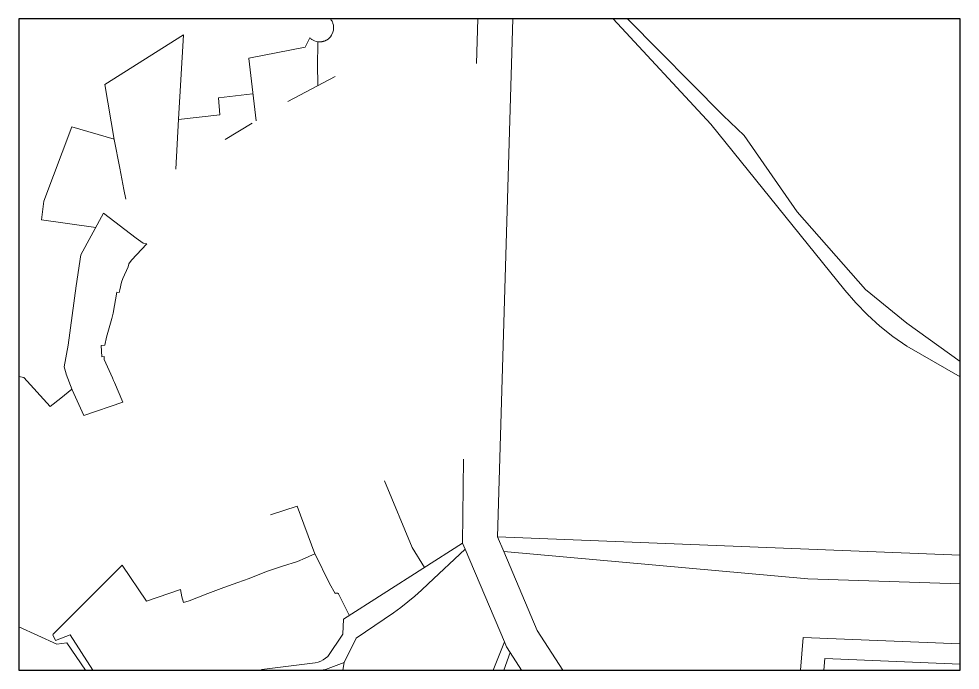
# Model space of a CAD drawing. Header units: millimetres. Extents: x -3245 to 2970, y 1153 to 3965.
# Drawn here: x -1687 to -1123, y 1535 to 1925 of the extents above; entities that cross this region are included whole.
import ezdxf

# ---------------------------------------------------------------- set-up
doc = ezdxf.new("R2010")
doc.units = ezdxf.units.MM
doc.linetypes.add('ACAD_ISO02W100', pattern=[15, 12, -3])
doc.layers.add('FONDO_MANAGUA', color=8, linetype='ACAD_ISO02W100')

msp = doc.modelspace()

# ---------------------------------------------------------------- linework, layer by layer
msp.add_lwpolyline([(-1687.256, 1925.3712), (-1687.256, 1535.3712), (-1123.256, 1535.3712), (-1123.256, 1925.3712)], close=True)
at = {"color": 1, "lineweight": 9, "elevation": 425.7391}
for points in [[(-1508.0323, 1885.4), (-1508.042, 1887.3703), (-1508.3266, 1896.5072), (-1508.0271, 1911.6166), (-1507.7753, 1911.5981), (-1507.5535, 1911.5799), (-1507.3204, 1911.5671), (-1507.0879, 1911.563), (-1506.8813, 1911.5635), (-1506.6272, 1911.5733), (-1506.3668, 1911.5921), (-1506.0999, 1911.6153), (-1505.956, 1911.6342), (-1505.8292, 1911.6508), (-1505.6818, 1911.6751), (-1505.4524, 1911.7154), (-1505.2776, 1911.7546), (-1505.0037, 1911.8234), (-1504.6859, 1911.9031), (-1504.6058, 1911.9232), (-1504.1806, 1912.075), (-1503.8102, 1912.2104), (-1503.4996, 1912.3597), (-1503.3017, 1912.4578), (-1503.1185, 1912.5487), (-1502.842, 1912.6869), (-1502.5896, 1912.8532), (-1502.2739, 1913.0613), (-1501.9681, 1913.2669), (-1501.8011, 1913.4022), (-1501.2947, 1913.8329), (-1500.512, 1914.66), (-1499.8554, 1915.6), (-1499.0629, 1917.2998), (-1498.7331, 1918.6078), (-1498.6296, 1920.273), (-1498.7883, 1921.6438), (-1499.0515, 1922.6046), (-1499.2162, 1923.049), (-1499.4038, 1923.4782), (-1499.5959, 1923.9176), (-1499.8193, 1924.2614), (-1500.0649, 1924.6391), (-1500.3169, 1925.0269), (-1500.4201, 1925.2034), (-1500.582, 1925.3736)], [(-1593.2575, 1835.3418), (-1591.5809, 1865.3577), (-1588.5724, 1915.7839), (-1635.7866, 1886.0066), (-1630.0987, 1853.1727), (-1626.7681, 1835.9731), (-1624.2747, 1823.0968), (-1623.2107, 1817.4202)], [(-1508.0392, 1911.6214), (-1509.0859, 1911.8385), (-1510.1862, 1912.2064), (-1510.8375, 1912.5276), (-1511.2232, 1912.7357), (-1511.6168, 1912.9881), (-1511.9803, 1913.2413), (-1512.3082, 1913.4964), (-1512.5979, 1913.7549), (-1512.8937, 1914.0268), (-1515.6926, 1908.368), (-1549.3864, 1901.8332), (-1549.3704, 1901.57), (-1549.4835, 1901.5576), (-1545.0423, 1864.3633)], [(-1526.1284, 1875.7953), (-1497.6343, 1890.9188)], [(-1546.9582, 1880.4088), (-1547.199, 1880.3612), (-1567.6204, 1878.1422), (-1566.749, 1867.8246), (-1591.5979, 1865.0643)], [(-1563.6474, 1853.0921), (-1547.4129, 1862.9158)], [(-1630.166, 1853.3212), (-1655.4484, 1860.6915), (-1672.3019, 1816.2331), (-1673.6674, 1804.9943), (-1641.2143, 1800.3558)], [(-1636.4733, 1809.014), (-1617.0401, 1794.0504), (-1612.8355, 1790.996), (-1610.6423, 1790.5878), (-1619.6781, 1780.9267), (-1621.3174, 1778.7298), (-1621.8042, 1776.8039), (-1625.0279, 1769.9557), (-1625.6939, 1767.7331), (-1626.7211, 1763.1479), (-1627.193, 1761.5788), (-1628.6157, 1761.6096), (-1630.7192, 1749.1815), (-1631.5418, 1745.8729), (-1634.7778, 1734.6999), (-1635.7542, 1729.8704), (-1637.9497, 1729.8006), (-1637.4892, 1722.9066), (-1636.2118, 1723.1291), (-1636.1461, 1721.4543), (-1631.2131, 1710.3655), (-1630.555, 1708.8675), (-1629.8615, 1707.5071), (-1624.9149, 1695.8726), (-1648.2414, 1687.8726), (-1655.3837, 1703.2811), (-1658.9524, 1712.6195), (-1658.8484, 1712.69), (-1660.0278, 1716.9264), (-1657.7381, 1729.899), (-1652.9843, 1765.4783), (-1650.0923, 1784.1422), (-1636.4733, 1809.014), (-1617.0401, 1794.0504), (-1612.8355, 1790.996), (-1610.6423, 1790.5878)], [(-1655.5562, 1703.5192), (-1662.0168, 1698.2227), (-1668.4195, 1693.2839), (-1684.3359, 1710.6786), (-1687.2612, 1711.258)], [(-1444.1955, 1596.8388), (-1451.6781, 1608.875), (-1468.231, 1648.6486)], [(-1625.4069, 1598.2156), (-1610.8334, 1576.6335), (-1590.4209, 1583.6083), (-1589.5645, 1579.2913), (-1588.5248, 1575.8497), (-1585.2765, 1576.8434), (-1574.0367, 1581.1634), (-1564.394, 1584.9135), (-1556.0354, 1587.8547), (-1549.208, 1590.1993), (-1546.7706, 1591.1823), (-1538.2025, 1594.6379), (-1529.3116, 1597.5325), (-1520.3726, 1600.4237), (-1515.7763, 1602.3865), (-1511.2275, 1604.3934), (-1509.8878, 1604.9845), (-1520.4539, 1633.6056)], [(-1536.3845, 1628.397), (-1520.4539, 1633.6056)], [(-1509.8045, 1604.8154), (-1501.1462, 1587.228), (-1497.7386, 1581.3017), (-1497.5233, 1581.4055), (-1497.3366, 1581.4677), (-1497.1821, 1581.5006), (-1496.9975, 1581.5219), (-1496.8423, 1581.5222), (-1496.6839, 1581.5089), (-1496.5469, 1581.4847), (-1496.4353, 1581.4558), (-1496.3392, 1581.4246), (-1496.2224, 1581.3767), (-1496.117, 1581.3245), (-1496.0137, 1581.2637), (-1495.8797, 1581.1691), (-1495.7738, 1581.0792), (-1489.2562, 1568.1595)], [(-1625.4069, 1598.2156), (-1666.5954, 1556.8748), (-1666.9716, 1556.5489), (-1665.3617, 1553.0725), (-1656.5079, 1556.4179), (-1642.8391, 1535.3961)], [(-1687.256, 1561.2519), (-1664.482, 1550.8071), (-1658.5017, 1551.6471), (-1647.346, 1535.3204)]]:
    msp.add_lwpolyline(points, dxfattribs=at)
at = {"layer": 'FONDO_MANAGUA', "color": 1, "linetype": 'ByBlock', "lineweight": 9}
for p, q in [((-1412.2628, 1925.3712, 425.7391), (-1413.0594, 1898.7068, 425.7391)), ((-1391.2144, 1925.3712, 425.7391), (-1400.472, 1615.2652, 425.7391)), ((-1331.2562, 1925.3712, 425.7391), (-1272.6897, 1862.3736, 425.7391)), ((-1322.5256, 1925.3712, 425.7391), (-1265.3083, 1867.4653, 425.7391)), ((-1252.7209, 1855.5468, 425.7391), (-1265.3083, 1867.4653, 425.7391)), ((-1272.6897, 1862.3736, 425.7391), (-1192.3894, 1762.8253, 425.7391)), ((-1220.8321, 1809.7136, 425.7391), (-1252.7209, 1855.5468, 425.7391)), ((-1179.8995, 1763.3704, 425.7391), (-1220.8321, 1809.7136, 425.7391)), ((-1185.8431, 1755.2122, 425.7391), (-1192.3894, 1762.8253, 425.7391)), ((-1155.197, 1743.1363, 425.7391), (-1179.8995, 1763.3704, 425.7391)), ((-1178.8318, 1748.025, 425.7391), (-1185.8431, 1755.2122, 425.7391)), ((-1171.3832, 1741.2917, 425.7391), (-1178.8318, 1748.025, 425.7391)), ((-1123.256, 1720.1166, 425.7391), (-1155.197, 1743.1363, 425.7391)), ((-1163.5263, 1735.0404, 425.7391), (-1171.3832, 1741.2917, 425.7391)), ((-1155.2929, 1729.2941, 425.7391), (-1163.5263, 1735.0404, 425.7391)), ((-1155.2929, 1729.2941, 425.7391), (-1123.256, 1711.0108, 425.7391)), ((-1420.8614, 1661.6784, 425.7391), (-1421.3879, 1611.3731, 425.7391)), ((-1400.472, 1615.2652, 425.7391), (-1123.256, 1604.193, 425.7391)), ((-1400.472, 1615.2652, 425.7391), (-1396.699, 1606.3509, 425.7391)), ((-1421.3879, 1611.3731, 425.7391), (-1492.7428, 1565.9394, 425.7391)), ((-1442.0832, 1587.0855, 425.7391), (-1419.8702, 1607.7855, 425.7391)), ((-1421.3879, 1611.3731, 425.7391), (-1419.8702, 1607.7855, 425.7391)), ((-1419.8702, 1607.7855, 425.7391), (-1396.3682, 1552.2556, 425.7391)), ((-1396.699, 1606.3509, 425.7391), (-1214.5887, 1590.0097, 425.7391)), ((-1396.699, 1606.3509, 425.7391), (-1376.6911, 1559.0743, 425.7391)), ((-1442.0832, 1587.0855, 425.7391), (-1445.992, 1583.3204, 425.7391)), ((-1214.5887, 1590.0097, 425.7391), (-1123.256, 1587.0497, 425.7391)), ((-1450.0248, 1579.6881, 425.7391), (-1454.1774, 1576.1924, 425.7391)), ((-1445.992, 1583.3204, 425.7391), (-1450.0248, 1579.6881, 425.7391)), ((-1454.1774, 1576.1924, 425.7391), (-1458.4436, 1572.8373, 425.7391)), ((-1485.1272, 1554.5548, 425.7391), (-1462.82, 1569.6269, 425.7391)), ((-1458.4436, 1572.8373, 425.7391), (-1462.82, 1569.6269, 425.7391)), ((-1492.7428, 1565.9394, 425.7391), (-1493.0745, 1556.7806, 425.7391)), ((-1502.2173, 1543.5922, 425.7391), (-1493.0745, 1556.7806, 425.7391)), ((-1376.6911, 1559.0743, 425.7391), (-1361.414, 1535.3712, 425.7391)), ((-1492.34, 1539.8704, 425.7391), (-1485.1272, 1554.5548, 425.7391)), ((-1403.0805, 1535.3712, 425.7391), (-1396.3682, 1552.2556, 425.7391)), ((-1396.3682, 1552.2556, 425.7391), (-1395.1278, 1549.3249, 425.7391)), ((-1217.3867, 1554.9305, 425.7391), (-1219.0013, 1535.3712, 425.7391)), ((-1123.256, 1551.0158, 425.7391), (-1217.3867, 1554.9305, 425.7391)), ((-1396.6498, 1535.3712, 425.7391), (-1392.8773, 1545.8332, 425.7391)), ((-1395.1278, 1549.3249, 425.7391), (-1392.8773, 1545.8332, 425.7391)), ((-1392.8773, 1545.8332, 425.7391), (-1386.1345, 1535.3712, 425.7391)), ((-1507.9971, 1540.0949, 425.7391), (-1509.6411, 1539.653, 425.7391)), ((-1506.4131, 1540.7191, 425.7391), (-1507.9971, 1540.0949, 425.7391)), ((-1504.9098, 1541.5167, 425.7391), (-1506.4131, 1540.7191, 425.7391)), ((-1503.5048, 1542.479, 425.7391), (-1504.9098, 1541.5167, 425.7391)), ((-1503.5448, 1535.7121, 425.7391), (-1492.34, 1539.8704, 425.7391)), ((-1502.2173, 1543.5922, 425.7391), (-1503.5048, 1542.479, 425.7391)), ((-1493.1129, 1535.3712, 425.7391), (-1492.34, 1539.8704, 425.7391)), ((-1204.9156, 1535.3712, 425.7391), (-1204.371, 1542.2176, 425.7391)), ((-1204.371, 1542.2176, 425.7391), (-1123.256, 1538.8256, 425.7391)), ((-1542.5556, 1535.3712, 425.7391), (-1541.6474, 1535.6826, 425.7391)), ((-1541.6474, 1535.6826, 425.7391), (-1509.6411, 1539.653, 425.7391)), ((-1506.4781, 1535.3712, 425.7391), (-1503.5448, 1535.7121, 425.7391))]:
    msp.add_line(p, q, dxfattribs=at)

doc.saveas('drawing.dxf')
